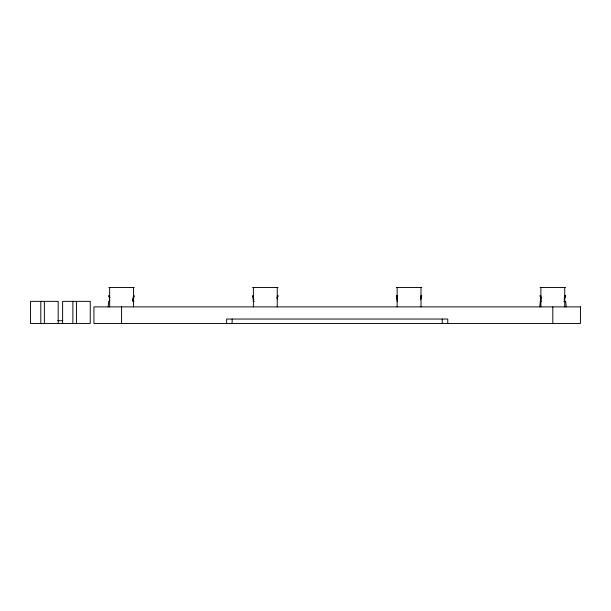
<?xml version="1.0" encoding="UTF-8"?>
<svg xmlns="http://www.w3.org/2000/svg" width="611" height="611" viewBox="0 0 611 611"><rect width="100%" height="100%" fill="white"/><g stroke="black" fill="none" stroke-linecap="round" stroke-linejoin="round"><path stroke-width="0.92" d="M108.162 306.882L108.712 301.353L109.239 301.353M539.757 306.882L540.307 301.353L541.155 301.353M132.893 299.512L133.504 295.823L134.29 295.823L132.831 300.566M420.689 297.672L420.994 295.823L421.781 295.823L420.559 299.772M564.274 298.588L564.732 295.823L565.526 295.823L564.304 299.772M132.801 300.429L133.855 295.823M277.18 297.672L277.6 295.823M420.712 298.588L421.346 295.823M564.243 299.512L565.091 295.823M277.058 298.985L278.036 295.823L277.249 295.823M276.974 297.404L278.036 295.823M108.857 287.529L134.29 287.529M252.603 287.529L278.036 287.529M396.348 287.529L421.781 287.529M540.093 287.529L565.526 287.529M109.59 298.191L108.857 295.823L109.644 295.823M253.389 295.823L252.603 295.823L253.817 299.772M397.135 295.823L396.348 295.823L397.562 299.772M541.063 298.985L540.093 295.823L540.88 295.823M132.587 301.353L134.069 301.353M254.306 301.353L253.389 301.353L253.038 295.823M563.816 301.353L565.671 301.353L566.221 306.882M57.724 320.706L62.612 320.706M540.093 295.823L541.155 297.404M108.857 295.823L109.927 297.404M540.949 297.672L540.521 295.823L540.88 301.353M397.417 298.588L396.783 295.823L397.135 301.353M109.713 297.672L109.293 295.823L109.644 301.353M564.732 287.529L564.732 306.882M552.81 306.882L552.81 323.471M540.88 287.529L540.88 306.882M447.764 323.471L447.764 319.041L226.62 319.041L226.62 323.471M442.234 319.041L442.234 323.471M420.994 287.529L420.994 306.882M397.135 287.529L397.135 306.882M277.249 287.529L277.249 306.882M253.389 287.529L253.389 306.882M232.149 319.041L232.149 323.471M133.504 287.529L133.504 306.882M121.574 306.882L121.574 323.471M109.644 287.529L109.644 306.882M76.436 301.353L76.436 323.471M72.862 301.353L72.862 323.471M62.612 323.471L62.612 301.353L90.26 301.353L90.26 323.471L30.55 323.471L30.55 301.353L58.19 301.353L58.19 323.471M44.374 301.353L44.374 323.471M40.792 301.353L40.792 323.471M580.45 306.882L93.934 306.882L93.934 323.471L580.45 323.471L580.45 306.882"/></g></svg>
